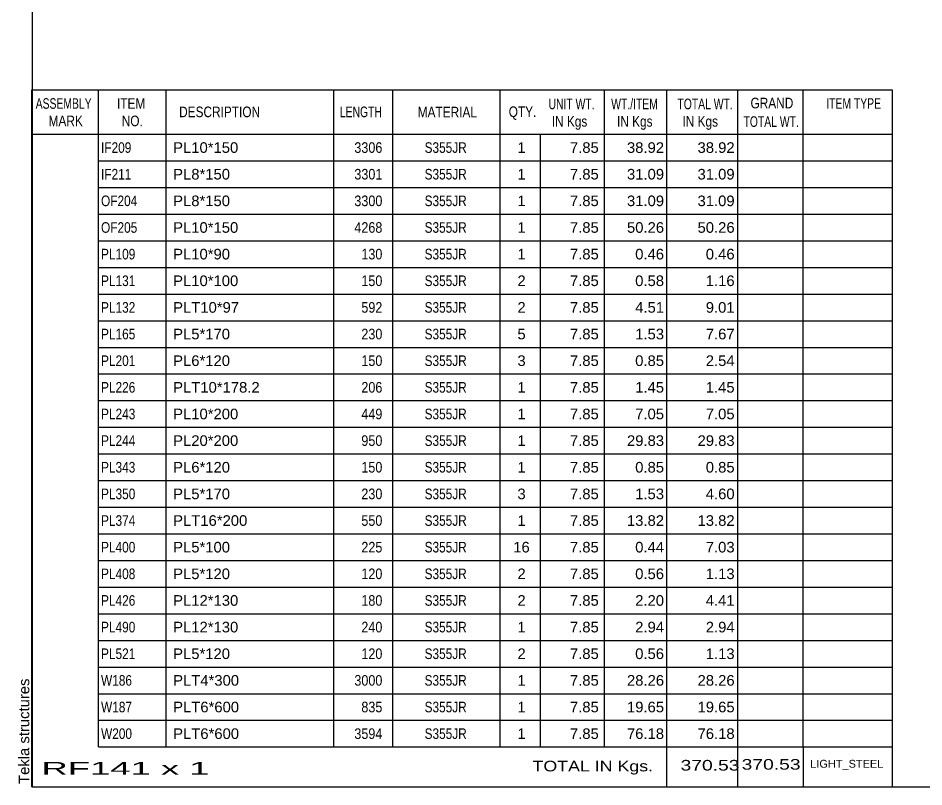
# Model space of a CAD drawing. Header units: millimetres. Extents: x -37 to 365, y -197 to 80.
# Drawn here: x -37.2 to 125.9, y -196.8 to -58.3 of the extents above; entities that cross this region are included whole.
import ezdxf

# ---------------------------------------------------------------- set-up
doc = ezdxf.new("R2010")
doc.units = ezdxf.units.MM
doc.styles.add('Arial', font='ARIAL.TTF', dxfattribs={"height": 0.2})

# ---------------------------------------------------------------- blocks, each defined once
blk = doc.blocks.new('Unknown-627306749-1201')
at = {"color": 5, "linetype": 'Continuous'}
for p, q in [((-34.73, 80.19), (-34.73, -196.81)), ((-34.73, -196.81), (365.27, -196.81))]:
    blk.add_line(p, q, dxfattribs=at)
at = {"color": 174, "linetype": 'Continuous', "style": 'Arial'}
blk.add_text('Tekla structures', height=1.9102, rotation=90, dxfattribs=at).set_placement((-35.23, -196.31))
blk = doc.blocks.new('CBS_BOM-627306749-6750')
at = {"color": 7, "linetype": 'Continuous'}
for p, q in [((-34.76, -79.25), (-34.76, -71.25)), ((-34.76, -71.25), (120.16, -71.25)), ((-22.76, -79.25), (-22.76, -71.25)), ((-10.57, -79.25), (-10.57, -71.25)), ((19.59, -79.25), (19.59, -71.25)), ((30.27, -79.25), (30.27, -71.25)), ((49.59, -79.25), (49.59, -71.25)), ((68.39, -79.25), (68.39, -71.25)), ((79.6, -79.25), (79.6, -71.25)), ((92.39, -79.25), (92.39, -71.25)), ((104.14, -79.25), (104.14, -71.25)), ((120.16, -71.25), (120.15, -79.24)), ((-34.76, -79.25), (120.16, -79.25)), ((-34.76, -84.05), (-34.76, -79.25)), ((-22.76, -84.05), (-22.76, -79.25)), ((-10.57, -84.05), (-10.57, -79.25)), ((19.59, -84.05), (19.59, -79.25)), ((30.27, -84.05), (30.27, -79.25)), ((49.59, -84.05), (49.59, -79.25)), ((56.85, -84.05), (56.85, -79.25)), ((68.39, -84.05), (68.39, -79.25)), ((79.6, -84.05), (79.6, -79.25)), ((92.39, -84.05), (92.39, -79.25)), ((104.15, -84.05), (104.15, -79.25)), ((120.16, -79.25), (120.16, -84.05)), ((-34.76, -88.85), (-34.76, -84.05)), ((-22.76, -84.05), (120.16, -84.05)), ((-22.76, -88.85), (-22.76, -84.05)), ((-10.57, -88.85), (-10.57, -84.05)), ((19.59, -88.85), (19.59, -84.05)), ((30.27, -88.85), (30.27, -84.05)), ((49.59, -88.85), (49.59, -84.05)), ((56.85, -88.85), (56.85, -84.05)), ((68.39, -88.85), (68.39, -84.05)), ((79.6, -88.85), (79.6, -84.05)), ((92.39, -88.85), (92.39, -84.05)), ((104.15, -88.85), (104.15, -84.05)), ((120.16, -84.05), (120.16, -88.85)), ((-34.76, -93.65), (-34.76, -88.85)), ((-22.76, -88.85), (120.16, -88.85)), ((-22.76, -93.65), (-22.76, -88.85)), ((-10.57, -93.65), (-10.57, -88.85)), ((19.59, -93.65), (19.59, -88.85)), ((30.27, -93.65), (30.27, -88.85)), ((49.59, -93.65), (49.59, -88.85)), ((56.85, -93.65), (56.85, -88.85)), ((68.39, -93.65), (68.39, -88.85)), ((79.6, -93.65), (79.6, -88.85)), ((92.39, -93.65), (92.39, -88.85)), ((104.15, -93.65), (104.15, -88.85)), ((120.16, -88.85), (120.16, -93.65)), ((-34.76, -98.45), (-34.76, -93.65)), ((-22.76, -93.65), (120.16, -93.65)), ((-22.76, -98.45), (-22.76, -93.65)), ((-10.57, -98.45), (-10.57, -93.65)), ((19.59, -98.45), (19.59, -93.65)), ((30.27, -98.45), (30.27, -93.65)), ((49.59, -98.45), (49.59, -93.65)), ((56.85, -98.45), (56.85, -93.65)), ((68.39, -98.45), (68.39, -93.65)), ((79.6, -98.45), (79.6, -93.65)), ((92.39, -98.45), (92.39, -93.65)), ((104.15, -98.45), (104.15, -93.65)), ((120.16, -93.65), (120.16, -98.45)), ((-34.76, -103.25), (-34.76, -98.45)), ((-22.76, -98.45), (120.16, -98.45)), ((-22.76, -103.25), (-22.76, -98.45)), ((-10.57, -103.25), (-10.57, -98.45)), ((19.59, -103.25), (19.59, -98.45)), ((30.27, -103.25), (30.27, -98.45)), ((49.59, -103.25), (49.59, -98.45)), ((56.85, -103.25), (56.85, -98.45)), ((68.39, -103.25), (68.39, -98.45)), ((79.6, -103.25), (79.6, -98.45)), ((92.39, -103.25), (92.39, -98.45)), ((104.15, -103.25), (104.15, -98.45)), ((120.16, -98.45), (120.16, -103.25)), ((-34.76, -108.05), (-34.76, -103.25)), ((-22.76, -103.25), (120.16, -103.25)), ((-22.76, -108.05), (-22.76, -103.25)), ((-10.57, -108.05), (-10.57, -103.25)), ((19.59, -108.05), (19.59, -103.25)), ((30.27, -108.05), (30.27, -103.25)), ((49.59, -108.05), (49.59, -103.25)), ((56.85, -108.05), (56.85, -103.25)), ((68.39, -108.05), (68.39, -103.25)), ((79.6, -108.05), (79.6, -103.25)), ((92.39, -108.05), (92.39, -103.25)), ((104.15, -108.05), (104.15, -103.25)), ((120.16, -103.25), (120.16, -108.05)), ((-34.76, -112.85), (-34.76, -108.05)), ((-22.76, -108.05), (120.16, -108.05)), ((-22.76, -112.85), (-22.76, -108.05)), ((-10.57, -112.85), (-10.57, -108.05)), ((19.59, -112.85), (19.59, -108.05)), ((30.27, -112.85), (30.27, -108.05)), ((49.59, -112.85), (49.59, -108.05)), ((56.85, -112.85), (56.85, -108.05)), ((68.39, -112.85), (68.39, -108.05)), ((79.6, -112.85), (79.6, -108.05)), ((92.39, -112.85), (92.39, -108.05)), ((104.15, -112.85), (104.15, -108.05)), ((120.16, -108.05), (120.16, -112.85)), ((-34.76, -117.65), (-34.76, -112.85)), ((-22.76, -112.85), (120.16, -112.85)), ((-22.76, -117.65), (-22.76, -112.85)), ((-10.57, -117.65), (-10.57, -112.85)), ((19.59, -117.65), (19.59, -112.85)), ((30.27, -117.65), (30.27, -112.85)), ((49.59, -117.65), (49.59, -112.85)), ((56.85, -117.65), (56.85, -112.85)), ((68.39, -117.65), (68.39, -112.85)), ((79.6, -117.65), (79.6, -112.85)), ((92.39, -117.65), (92.39, -112.85)), ((104.15, -117.65), (104.15, -112.85)), ((120.16, -112.85), (120.16, -117.65)), ((-34.76, -122.45), (-34.76, -117.65)), ((-22.76, -117.65), (120.16, -117.65)), ((-22.76, -122.45), (-22.76, -117.65)), ((-10.57, -122.45), (-10.57, -117.65)), ((19.59, -122.45), (19.59, -117.65)), ((30.27, -122.45), (30.27, -117.65)), ((49.59, -122.45), (49.59, -117.65)), ((56.85, -122.45), (56.85, -117.65)), ((68.39, -122.45), (68.39, -117.65)), ((79.6, -122.45), (79.6, -117.65)), ((92.39, -122.45), (92.39, -117.65)), ((104.15, -122.45), (104.15, -117.65)), ((120.16, -117.65), (120.16, -122.45)), ((-34.76, -127.25), (-34.76, -122.45)), ((-22.76, -122.45), (120.16, -122.45)), ((-22.76, -127.25), (-22.76, -122.45)), ((-10.57, -127.25), (-10.57, -122.45)), ((19.59, -127.25), (19.59, -122.45)), ((30.27, -127.25), (30.27, -122.45)), ((49.59, -127.25), (49.59, -122.45)), ((56.85, -127.25), (56.85, -122.45)), ((68.39, -127.25), (68.39, -122.45)), ((79.6, -127.25), (79.6, -122.45)), ((92.39, -127.25), (92.39, -122.45)), ((104.15, -127.25), (104.15, -122.45)), ((120.16, -122.45), (120.16, -127.25)), ((-34.76, -132.05), (-34.76, -127.25)), ((-22.76, -127.25), (120.16, -127.25)), ((-22.76, -132.05), (-22.76, -127.25)), ((-10.57, -132.05), (-10.57, -127.25)), ((19.59, -132.05), (19.59, -127.25)), ((30.27, -132.05), (30.27, -127.25)), ((49.59, -132.05), (49.59, -127.25)), ((56.85, -132.05), (56.85, -127.25)), ((68.39, -132.05), (68.39, -127.25)), ((79.6, -132.05), (79.6, -127.25)), ((92.39, -132.05), (92.39, -127.25)), ((104.15, -132.05), (104.15, -127.25)), ((120.16, -127.25), (120.16, -132.05)), ((-34.76, -136.85), (-34.76, -132.05)), ((-22.76, -132.05), (120.16, -132.05)), ((-22.76, -136.85), (-22.76, -132.05)), ((-10.57, -136.85), (-10.57, -132.05)), ((19.59, -136.85), (19.59, -132.05)), ((30.27, -136.85), (30.27, -132.05)), ((49.59, -136.85), (49.59, -132.05)), ((56.85, -136.85), (56.85, -132.05)), ((68.39, -136.85), (68.39, -132.05)), ((79.6, -136.85), (79.6, -132.05)), ((92.39, -136.85), (92.39, -132.05)), ((104.15, -136.85), (104.15, -132.05)), ((120.16, -132.05), (120.16, -136.85)), ((-34.76, -141.65), (-34.76, -136.85)), ((-22.76, -136.85), (120.16, -136.85)), ((-22.76, -141.65), (-22.76, -136.85)), ((-10.57, -141.65), (-10.57, -136.85)), ((19.59, -141.65), (19.59, -136.85)), ((30.27, -141.65), (30.27, -136.85)), ((49.59, -141.65), (49.59, -136.85)), ((56.85, -141.65), (56.85, -136.85)), ((68.39, -141.65), (68.39, -136.85)), ((79.6, -141.65), (79.6, -136.85)), ((92.39, -141.65), (92.39, -136.85)), ((104.15, -141.65), (104.15, -136.85)), ((120.16, -136.85), (120.16, -141.65)), ((-34.76, -146.45), (-34.76, -141.65)), ((-22.76, -141.65), (120.16, -141.65)), ((-22.76, -146.45), (-22.76, -141.65)), ((-10.57, -146.45), (-10.57, -141.65)), ((19.59, -146.45), (19.59, -141.65)), ((30.27, -146.45), (30.27, -141.65)), ((49.59, -146.45), (49.59, -141.65)), ((56.85, -146.45), (56.85, -141.65)), ((68.39, -146.45), (68.39, -141.65)), ((79.6, -146.45), (79.6, -141.65)), ((92.39, -146.45), (92.39, -141.65)), ((104.15, -146.45), (104.15, -141.65)), ((120.16, -141.65), (120.16, -146.45)), ((-34.76, -151.25), (-34.76, -146.45)), ((-22.76, -146.45), (120.16, -146.45)), ((-22.76, -151.25), (-22.76, -146.45)), ((-10.57, -151.25), (-10.57, -146.45)), ((19.59, -151.25), (19.59, -146.45)), ((30.27, -151.25), (30.27, -146.45)), ((49.59, -151.25), (49.59, -146.45)), ((56.85, -151.25), (56.85, -146.45)), ((68.39, -151.25), (68.39, -146.45)), ((79.6, -151.25), (79.6, -146.45)), ((92.39, -151.25), (92.39, -146.45)), ((104.15, -151.25), (104.15, -146.45)), ((120.16, -146.45), (120.16, -151.25)), ((-34.76, -156.05), (-34.76, -151.25)), ((-22.76, -151.25), (120.16, -151.25)), ((-22.76, -156.05), (-22.76, -151.25)), ((-10.57, -156.05), (-10.57, -151.25)), ((19.59, -156.05), (19.59, -151.25)), ((30.27, -156.05), (30.27, -151.25)), ((49.59, -156.05), (49.59, -151.25)), ((56.85, -156.05), (56.85, -151.25)), ((68.39, -156.05), (68.39, -151.25)), ((79.6, -156.05), (79.6, -151.25)), ((92.39, -156.05), (92.39, -151.25)), ((104.15, -156.05), (104.15, -151.25)), ((120.16, -151.25), (120.16, -156.05)), ((-34.76, -160.85), (-34.76, -156.05)), ((-22.76, -156.05), (120.16, -156.05)), ((-22.76, -160.85), (-22.76, -156.05)), ((-10.57, -160.85), (-10.57, -156.05)), ((19.59, -160.85), (19.59, -156.05)), ((30.27, -160.85), (30.27, -156.05)), ((49.59, -160.85), (49.59, -156.05)), ((56.85, -160.85), (56.85, -156.05)), ((68.39, -160.85), (68.39, -156.05)), ((79.6, -160.85), (79.6, -156.05)), ((92.39, -160.85), (92.39, -156.05)), ((104.15, -160.85), (104.15, -156.05)), ((120.16, -156.05), (120.16, -160.85)), ((-34.76, -165.65), (-34.76, -160.85)), ((-22.76, -160.85), (120.16, -160.85)), ((-22.76, -165.65), (-22.76, -160.85)), ((-10.57, -165.65), (-10.57, -160.85)), ((19.59, -165.65), (19.59, -160.85)), ((30.27, -165.65), (30.27, -160.85)), ((49.59, -165.65), (49.59, -160.85)), ((56.85, -165.65), (56.85, -160.85)), ((68.39, -165.65), (68.39, -160.85)), ((79.6, -165.65), (79.6, -160.85)), ((92.39, -165.65), (92.39, -160.85)), ((104.15, -165.65), (104.15, -160.85)), ((120.16, -160.85), (120.16, -165.65)), ((-34.76, -170.45), (-34.76, -165.65)), ((-22.76, -165.65), (120.16, -165.65)), ((-22.76, -170.45), (-22.76, -165.65)), ((-10.57, -170.45), (-10.57, -165.65)), ((19.59, -170.45), (19.59, -165.65)), ((30.27, -170.45), (30.27, -165.65)), ((49.59, -170.45), (49.59, -165.65)), ((56.85, -170.45), (56.85, -165.65)), ((68.39, -170.45), (68.39, -165.65)), ((79.6, -170.45), (79.6, -165.65)), ((92.39, -170.45), (92.39, -165.65)), ((104.15, -170.45), (104.15, -165.65)), ((120.16, -165.65), (120.16, -170.45)), ((-34.76, -175.25), (-34.76, -170.45)), ((-22.76, -170.45), (120.16, -170.45)), ((-22.76, -175.25), (-22.76, -170.45)), ((-10.57, -175.25), (-10.57, -170.45)), ((19.59, -175.25), (19.59, -170.45)), ((30.27, -175.25), (30.27, -170.45)), ((49.59, -175.25), (49.59, -170.45)), ((56.85, -175.25), (56.85, -170.45)), ((68.39, -175.25), (68.39, -170.45)), ((79.6, -175.25), (79.6, -170.45)), ((92.39, -175.25), (92.39, -170.45)), ((104.15, -175.25), (104.15, -170.45)), ((120.16, -170.45), (120.16, -175.25)), ((-34.76, -180.05), (-34.76, -175.25)), ((-22.76, -175.25), (120.16, -175.25)), ((-22.76, -180.05), (-22.76, -175.25)), ((-10.57, -180.05), (-10.57, -175.25)), ((19.59, -180.05), (19.59, -175.25)), ((30.27, -180.05), (30.27, -175.25)), ((49.59, -180.05), (49.59, -175.25)), ((56.85, -180.05), (56.85, -175.25)), ((68.39, -180.05), (68.39, -175.25)), ((79.6, -180.05), (79.6, -175.25)), ((92.39, -180.05), (92.39, -175.25)), ((104.15, -180.05), (104.15, -175.25)), ((120.16, -175.25), (120.16, -180.05)), ((-34.76, -184.85), (-34.76, -180.05)), ((-22.76, -180.05), (120.16, -180.05)), ((-22.76, -184.85), (-22.76, -180.05)), ((-10.57, -184.85), (-10.57, -180.05)), ((19.59, -184.85), (19.59, -180.05)), ((30.27, -184.85), (30.27, -180.05)), ((49.59, -184.85), (49.59, -180.05)), ((56.85, -184.85), (56.85, -180.05)), ((68.39, -184.85), (68.39, -180.05)), ((79.6, -184.85), (79.6, -180.05)), ((92.39, -184.85), (92.39, -180.05)), ((104.15, -184.85), (104.15, -180.05)), ((120.16, -180.05), (120.16, -184.85)), ((-34.76, -189.65), (-34.76, -184.85)), ((-22.76, -184.85), (120.16, -184.85)), ((-22.76, -189.65), (-22.76, -184.85)), ((-10.57, -189.65), (-10.57, -184.85)), ((19.59, -189.65), (19.59, -184.85)), ((30.27, -189.65), (30.27, -184.85)), ((49.59, -189.65), (49.59, -184.85)), ((56.85, -189.65), (56.85, -184.85)), ((68.39, -189.65), (68.39, -184.85)), ((79.6, -189.65), (79.6, -184.85)), ((92.39, -189.65), (92.39, -184.85)), ((104.15, -189.65), (104.15, -184.85)), ((120.16, -184.85), (120.16, -189.65)), ((-34.76, -196.85), (-34.76, -189.67)), ((-22.76, -189.65), (120.16, -189.65)), ((79.6, -196.85), (79.6, -189.67)), ((92.39, -196.85), (92.39, -189.67)), ((104.19, -196.85), (104.19, -189.67)), ((120.16, -189.65), (120.16, -196.85)), ((-34.76, -196.85), (120.16, -196.85))]:
    blk.add_line(p, q, dxfattribs=at)
at = {"color": 3, "linetype": 'Continuous', "style": 'Arial'}
for s, height, width, p in [('ASSEMBLY', 1.91, 0.7, (-34.08, -74.67)), ('ITEM', 1.91, 0.8, (-19.44, -74.67)), ('UNIT WT.', 1.91, 0.7, (58.28, -74.75)), ('WT./ITEM', 1.91, 0.7, (69.57, -74.75)), ('TOTAL WT.', 1.91, 0.7, (81.5, -74.75)), ('GRAND', 1.91, 0.8, (94.66, -74.59)), ('ITEM TYPE', 1.91, 0.7, (108.3, -74.67)), ('DESCRIPTION', 1.9102, 0.8, (-8.25, -76.18)), ('LENGTH', 1.91, 0.7, (20.7, -76.18)), ('MATERIAL', 1.91, 0.8, (34.72, -76.22)), ('QTY.', 1.91, 0.8, (51.11, -76.15)), ('MARK', 1.91, 0.8, (-31.76, -77.81)), ('NO.', 1.91, 0.8, (-18.58, -77.81)), ('IN Kgs', 1.91, 0.8, (58.86, -77.89)), ('IN Kgs', 1.91, 0.8, (70.61, -77.89)), ('IN Kgs', 1.91, 0.8, (82.4, -77.89)), ('TOTAL WT.', 1.91, 0.7, (93.4, -77.93))]:
    blk.add_text(s, height=height, dxfattribs=dict(at, width=width)).set_placement(p)
at = {"color": 7, "linetype": 'Continuous', "style": 'Arial'}
for s, width, p in [('IF209', 0.8, (-22.31, -82.61)), ('3306', 0.85, (23.31, -82.61)), ('S355JR', 0.8, (35.96, -82.61)), ('IF211', 0.8, (-22.31, -87.41)), ('3301', 0.85, (23.31, -87.41)), ('S355JR', 0.8, (35.96, -87.41)), ('OF204', 0.8, (-22.31, -92.21)), ('3300', 0.85, (23.31, -92.21)), ('S355JR', 0.8, (35.96, -92.21)), ('OF205', 0.8, (-22.31, -97.01)), ('4268', 0.85, (23.31, -97.01)), ('S355JR', 0.8, (35.96, -97.01)), ('PL109', 0.8, (-22.31, -101.81)), ('130', 0.85, (24.57, -101.81)), ('S355JR', 0.8, (35.96, -101.81)), ('PL131', 0.8, (-22.31, -106.61)), ('150', 0.85, (24.57, -106.61)), ('S355JR', 0.8, (35.96, -106.61)), ('PL132', 0.8, (-22.31, -111.41)), ('592', 0.85, (24.57, -111.41)), ('S355JR', 0.8, (35.96, -111.41)), ('PL165', 0.8, (-22.31, -116.21)), ('230', 0.85, (24.57, -116.21)), ('S355JR', 0.8, (35.96, -116.21)), ('PL201', 0.8, (-22.31, -121.01)), ('150', 0.85, (24.57, -121.01)), ('S355JR', 0.8, (35.96, -121.01)), ('PL226', 0.8, (-22.31, -125.81)), ('206', 0.85, (24.57, -125.81)), ('S355JR', 0.8, (35.96, -125.81)), ('PL243', 0.8, (-22.31, -130.61)), ('449', 0.85, (24.57, -130.61)), ('S355JR', 0.8, (35.96, -130.61)), ('PL244', 0.8, (-22.31, -135.41)), ('950', 0.85, (24.57, -135.41)), ('S355JR', 0.8, (35.96, -135.41)), ('PL343', 0.8, (-22.31, -140.21)), ('150', 0.85, (24.57, -140.21)), ('S355JR', 0.8, (35.96, -140.21)), ('PL350', 0.8, (-22.31, -145.01)), ('230', 0.85, (24.57, -145.01)), ('S355JR', 0.8, (35.96, -145.01)), ('PL374', 0.8, (-22.31, -149.81)), ('550', 0.85, (24.57, -149.81)), ('S355JR', 0.8, (35.96, -149.81)), ('PL400', 0.8, (-22.31, -154.61)), ('225', 0.85, (24.57, -154.61)), ('S355JR', 0.8, (35.96, -154.61)), ('PL408', 0.8, (-22.31, -159.41)), ('120', 0.85, (24.57, -159.41)), ('S355JR', 0.8, (35.96, -159.41)), ('PL426', 0.8, (-22.31, -164.21)), ('180', 0.85, (24.57, -164.21)), ('S355JR', 0.8, (35.96, -164.21)), ('PL490', 0.8, (-22.31, -169.01)), ('240', 0.85, (24.57, -169.01)), ('S355JR', 0.8, (35.96, -169.01)), ('PL521', 0.8, (-22.31, -173.81)), ('120', 0.85, (24.57, -173.81)), ('S355JR', 0.8, (35.96, -173.81)), ('W186', 0.8, (-22.31, -178.61)), ('3000', 0.85, (23.31, -178.61)), ('S355JR', 0.8, (35.96, -178.61)), ('W187', 0.8, (-22.31, -183.41)), ('835', 0.85, (24.57, -183.41)), ('S355JR', 0.8, (35.96, -183.41)), ('W200', 0.8, (-22.31, -188.21)), ('3594', 0.85, (23.31, -188.21)), ('S355JR', 0.8, (35.96, -188.21))]:
    blk.add_text(s, height=1.91, dxfattribs=dict(at, width=width)).set_placement(p)
for s, height, p in [('PL10*150', 1.91, (-9.32, -82.61)), ('1', 1.91, (52.68, -82.61)), ('7.85', 1.91, (62.14, -82.61)), ('38.92', 1.91, (72.41, -82.61)), ('38.92', 1.91, (85.12, -82.61)), ('PL8*150', 1.91, (-9.32, -87.41)), ('1', 1.91, (52.68, -87.41)), ('7.85', 1.91, (62.14, -87.41)), ('31.09', 1.91, (72.41, -87.41)), ('31.09', 1.91, (85.12, -87.41)), ('PL8*150', 1.91, (-9.32, -92.21)), ('1', 1.91, (52.68, -92.21)), ('7.85', 1.91, (62.14, -92.21)), ('31.09', 1.91, (72.41, -92.21)), ('31.09', 1.91, (85.12, -92.21)), ('PL10*150', 1.91, (-9.32, -97.01)), ('1', 1.91, (52.68, -97.01)), ('7.85', 1.91, (62.14, -97.01)), ('50.26', 1.91, (72.41, -97.01)), ('50.26', 1.91, (85.12, -97.01)), ('PL10*90', 1.91, (-9.32, -101.81)), ('1', 1.91, (52.68, -101.81)), ('7.85', 1.91, (62.14, -101.81)), ('0.46', 1.91, (73.89, -101.81)), ('0.46', 1.91, (86.6, -101.81)), ('PL10*100', 1.91, (-9.32, -106.61)), ('2', 1.91, (52.68, -106.61)), ('7.85', 1.91, (62.14, -106.61)), ('0.58', 1.91, (73.89, -106.61)), ('1.16', 1.91, (86.6, -106.61)), ('PLT10*97', 1.91, (-9.32, -111.41)), ('2', 1.91, (52.68, -111.41)), ('7.85', 1.91, (62.14, -111.41)), ('4.51', 1.91, (73.89, -111.41)), ('9.01', 1.91, (86.6, -111.41)), ('PL5*170', 1.91, (-9.32, -116.21)), ('5', 1.91, (52.68, -116.21)), ('7.85', 1.91, (62.14, -116.21)), ('1.53', 1.91, (73.89, -116.21)), ('7.67', 1.91, (86.6, -116.21)), ('PL6*120', 1.91, (-9.32, -121.01)), ('3', 1.91, (52.68, -121.01)), ('7.85', 1.91, (62.14, -121.01)), ('0.85', 1.91, (73.89, -121.01)), ('2.54', 1.91, (86.6, -121.01)), ('PLT10*178.2', 1.9102, (-9.32, -125.81)), ('1', 1.91, (52.68, -125.81)), ('7.85', 1.91, (62.14, -125.81)), ('1.45', 1.91, (73.89, -125.81)), ('1.45', 1.91, (86.6, -125.81)), ('PL10*200', 1.91, (-9.32, -130.61)), ('1', 1.91, (52.68, -130.61)), ('7.85', 1.91, (62.14, -130.61)), ('7.05', 1.91, (73.89, -130.61)), ('7.05', 1.91, (86.6, -130.61)), ('PL20*200', 1.91, (-9.32, -135.41)), ('1', 1.91, (52.68, -135.41)), ('7.85', 1.91, (62.14, -135.41)), ('29.83', 1.91, (72.41, -135.41)), ('29.83', 1.91, (85.12, -135.41)), ('PL6*120', 1.91, (-9.32, -140.21)), ('1', 1.91, (52.68, -140.21)), ('7.85', 1.91, (62.14, -140.21)), ('0.85', 1.91, (73.89, -140.21)), ('0.85', 1.91, (86.6, -140.21)), ('PL5*170', 1.91, (-9.32, -145.01)), ('3', 1.91, (52.68, -145.01)), ('7.85', 1.91, (62.14, -145.01)), ('1.53', 1.91, (73.89, -145.01)), ('4.60', 1.91, (86.6, -145.01)), ('PLT16*200', 1.91, (-9.32, -149.81)), ('1', 1.91, (52.68, -149.81)), ('7.85', 1.91, (62.14, -149.81)), ('13.82', 1.91, (72.41, -149.81)), ('13.82', 1.91, (85.12, -149.81)), ('PL5*100', 1.91, (-9.32, -154.61)), ('16', 1.91, (51.93, -154.61)), ('7.85', 1.91, (62.14, -154.61)), ('0.44', 1.91, (73.89, -154.61)), ('7.03', 1.91, (86.6, -154.61)), ('PL5*120', 1.91, (-9.32, -159.41)), ('2', 1.91, (52.68, -159.41)), ('7.85', 1.91, (62.14, -159.41)), ('0.56', 1.91, (73.89, -159.41)), ('1.13', 1.91, (86.6, -159.41)), ('PL12*130', 1.91, (-9.32, -164.21)), ('2', 1.91, (52.68, -164.21)), ('7.85', 1.91, (62.14, -164.21)), ('2.20', 1.91, (73.89, -164.21)), ('4.41', 1.91, (86.6, -164.21)), ('PL12*130', 1.91, (-9.32, -169.01)), ('1', 1.91, (52.68, -169.01)), ('7.85', 1.91, (62.14, -169.01)), ('2.94', 1.91, (73.89, -169.01)), ('2.94', 1.91, (86.6, -169.01)), ('PL5*120', 1.91, (-9.32, -173.81)), ('2', 1.91, (52.68, -173.81)), ('7.85', 1.91, (62.14, -173.81)), ('0.56', 1.91, (73.89, -173.81)), ('1.13', 1.91, (86.6, -173.81)), ('PLT4*300', 1.91, (-9.32, -178.61)), ('1', 1.91, (52.68, -178.61)), ('7.85', 1.91, (62.14, -178.61)), ('28.26', 1.91, (72.41, -178.61)), ('28.26', 1.91, (85.12, -178.61)), ('PLT6*600', 1.91, (-9.32, -183.41)), ('1', 1.91, (52.68, -183.41)), ('7.85', 1.91, (62.14, -183.41)), ('19.65', 1.91, (72.41, -183.41)), ('19.65', 1.91, (85.12, -183.41)), ('PLT6*600', 1.91, (-9.32, -188.21)), ('1', 1.91, (52.68, -188.21)), ('7.85', 1.91, (62.14, -188.21)), ('76.18', 1.91, (72.41, -188.21)), ('76.18', 1.91, (85.12, -188.21))]:
    blk.add_text(s, height=height, dxfattribs=at).set_placement(p)
at = {"color": 6, "linetype": 'Continuous', "style": 'Arial'}
for s, height, width, p in [('RF141 x 1', 2.292, 2.05, (-33.04, -194.65)), ('TOTAL IN Kgs.', 1.9102, 1.2, (55.4, -194.05)), ('370.53', 1.91, 1.3, (82.06, -193.9)), ('370.53', 1.91, 1.3, (93.06, -193.74))]:
    blk.add_text(s, height=height, dxfattribs=dict(at, width=width)).set_placement(p)
blk.add_text('LIGHT_STEEL', height=1.4135, dxfattribs=at).set_placement((105.41, -193.39))

msp = doc.modelspace()

# ---------------------------------------------------------------- block references
for name in ['Unknown-627306749-1201', 'CBS_BOM-627306749-6750']:
    msp.add_blockref(name, (0, 0))

doc.saveas('drawing.dxf')
